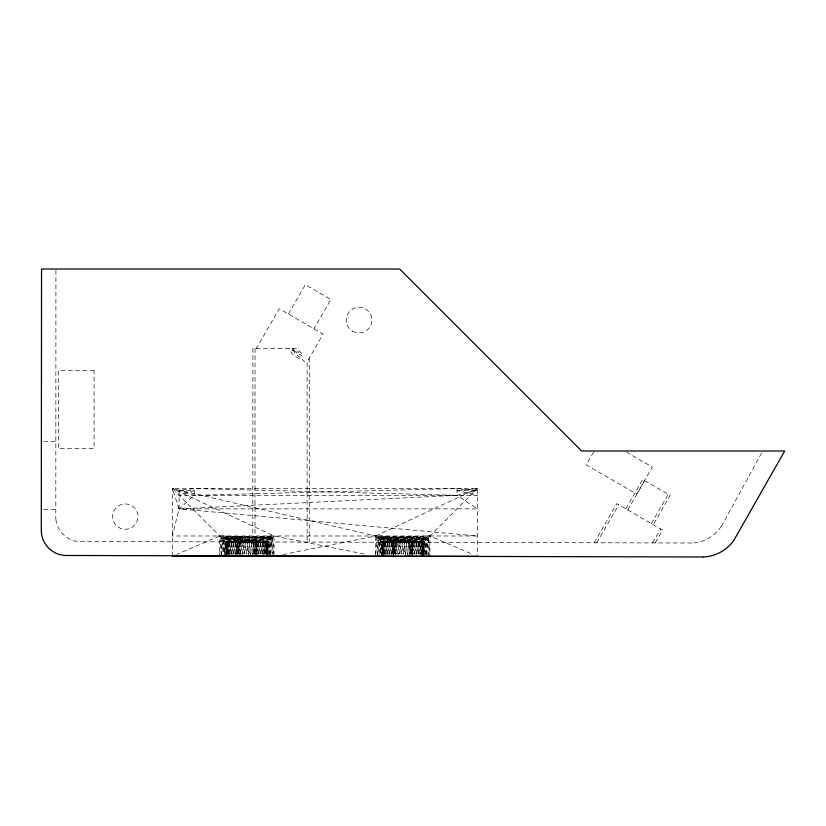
<?xml version="1.0" encoding="UTF-8"?>
<svg xmlns="http://www.w3.org/2000/svg" width="826" height="826" viewBox="0 0 826 826"><rect width="100%" height="100%" fill="white"/><g stroke="black" fill="none" stroke-linecap="round" stroke-linejoin="round"><path stroke-width="0.62" stroke-dasharray="4.13 3.1" d="M55.91 270.308L55.817 518.934M266.499 553.854L267.005 542.765L267.211 556.321L267.242 542.734L256.194 542.527L226.407 542.63L226.324 553.833L226.5 542.734L172.304 488.527L477.356 488.527L477.356 556.321M418.586 553.854L419.949 542.765L421.301 556.321L422.303 542.765L422.303 556.321L422.912 542.765L423.118 556.321L423.16 542.734L381.932 542.248L381.581 555.041M236.701 556.321L236.763 542.765L236.907 553.854L237.238 542.765L237.568 553.854M256.989 553.854L257.041 542.765M172.304 556.321L172.304 488.527L375.665 535.981L382.448 542.765L382.252 553.854L382.314 542.63L423.635 542.248L424.027 556.321L424.265 541.619L379.433 539.75L379.093 555.041M392.711 553.854L392.856 542.765L393.145 556.321M412.752 553.854L412.897 542.765L412.959 556.321M226.572 553.854L226.737 542.765L227.346 556.321M268.151 553.874L268.347 541.619L223.516 539.75L223.175 555.041M382.49 553.854L382.655 542.765L383.264 556.321M422.303 542.765L422.912 556.321L423.118 542.765L477.356 488.527L457.015 490.561L477.356 495.311L179.077 495.311L194.193 490.561L179.077 490.561L172.304 488.527L179.077 508.868L172.304 535.981L477.356 535.981L179.077 508.868L179.077 490.561L194.193 488.527L457.015 495.311L477.356 490.561L457.015 488.527L194.193 495.311L179.077 490.561M267.438 556.321L267.335 542.63L226.407 542.63L267.242 542.734L267.438 556.321L267.727 542.248L225.395 541.619L224.693 553.874M282.771 554.566L375.665 535.981L396.852 537.736L396.852 542.527L382.314 542.63L423.16 542.734L423.356 556.321L423.635 542.248L381.302 541.619L380.6 553.874M256.556 553.854L256.803 542.765L256.979 556.321M272.229 556.321L272.663 537.303L219.757 535.981L176.929 554.339M428.147 556.321L428.58 537.303L375.665 535.981L375.665 556.321M225.663 555.041L226.014 542.248L268.347 541.619L269.049 553.874M393.228 553.854L393.558 542.765L393.981 553.854L396.005 542.765L409.562 556.321M412.091 553.854L412.422 542.765L412.721 556.321M255.678 553.854L256.101 542.765L257.867 553.854M226.851 553.854L227.346 542.765L228.348 556.321M270.649 555.051L271.393 538.583L219.757 535.981L219.757 555.051L221.079 537.303L273.984 535.981L366.878 554.566M382.768 553.854L383.264 542.765L384.266 556.321M394.188 553.854L394.694 542.765L395.272 553.854M410.997 553.854L411.503 542.765L412.019 556.321L409.562 542.765L397.812 554.514M426.567 555.051L427.31 538.583L376.997 537.303L375.758 555.051M221.564 555.051L222.349 538.583L272.663 537.303L273.984 556.321L273.984 535.981L172.304 488.527M377.482 555.051L378.267 538.583L429.902 535.981L472.72 554.339M238.9 553.854L239.488 542.765L240.283 556.321M254.377 553.854L254.966 542.765L255.585 556.321M395.551 553.854L396.201 542.765L396.924 553.854M269.276 555.041L270.216 539.75L222.349 538.583L223.144 556.321M425.183 555.041L426.133 539.75L378.267 538.583L379.062 556.321M240.449 553.854L241.161 542.765L241.935 553.854M252.735 553.854L253.448 542.765L254.253 556.321M397.254 553.854L398.018 542.765L398.844 553.854M407.724 553.854L408.488 542.765L409.366 556.321M227.532 553.854L228.348 542.765L229.7 556.321M242.286 553.854L243.102 542.765L243.959 553.854M250.815 553.854L251.631 542.765L252.58 556.321M265.569 553.854L266.385 542.765L266.891 553.854M383.45 553.854L384.266 542.765L385.618 556.321M399.216 553.854L400.063 542.765L400.94 553.854M405.7 553.854L406.547 542.765L407.548 556.321M244.341 553.854L245.229 542.765L246.117 553.854M248.709 553.854L249.586 542.765L250.629 556.321M246.52 553.854L247.418 542.765L248.512 556.321M401.343 553.854L402.231 542.765L403.14 553.854M403.532 553.854L404.43 542.765L405.504 556.321M228.595 553.854L229.7 542.765L231.373 556.321M264.279 553.854L265.394 542.765L266.385 556.321M384.513 553.854L385.618 542.765L387.291 556.321M419.949 556.321L421.301 542.765L422.127 553.854M230.01 553.854L231.373 542.765L233.314 556.321M262.668 553.854L264.031 542.765L265.146 553.854M385.928 553.854L387.291 542.765L389.232 556.321M231.724 553.854L233.314 542.765L235.451 556.321M260.779 553.854L262.369 542.765L264.031 556.321M387.642 553.854L389.232 542.765L391.369 556.321M416.696 553.854L418.276 542.765L419.649 553.854M233.706 553.854L235.451 542.765L237.733 556.321M258.672 553.854L260.427 542.765L262.007 553.854M389.614 553.854L391.369 542.765L393.651 556.321M414.59 553.854L416.345 542.765L417.925 553.854M235.864 553.854L237.733 542.765L240.087 556.321M256.421 553.854L258.29 542.765L260.035 553.854M391.782 553.854L393.651 542.765L396.005 556.321M412.329 553.854L414.198 542.765L416.345 556.321M238.167 553.854L240.087 542.765L253.644 556.321M254.078 553.854L256.008 542.765L256.504 556.321M409.995 553.854L411.916 542.765L413.785 553.854M721.356 526.472L762.14 451.956M288.408 314.045L305.352 284.691L330.896 299.446L313.952 328.8M593.574 452.07L586.192 464.852L636.701 494.041L652.303 467.041L626.769 452.287M594.173 542.765L616.774 503.633L662.607 530.096L655.204 542.909M596.795 542.775L618.746 504.769M625.798 508.837L642.742 479.483L670.237 495.363L653.294 524.716M627.75 509.972L644.693 480.618M651.342 523.591L668.286 494.237M652.581 542.909L660.635 528.95M241.894 554.514L253.644 542.765L256.008 556.321M179.077 508.868L457.015 495.311L477.356 508.868L179.077 508.868L194.193 495.311L194.193 488.527M375.665 535.981L477.356 488.527M221.513 556.321L221.079 537.303L252.797 537.736L273.984 535.981L267.211 542.765L267.035 553.854L267.005 542.765M382.221 556.321L381.932 542.248L424.265 541.619L424.967 553.874M272.663 537.303L222.349 538.583L270.216 539.75L270.567 555.041M423.356 556.321L423.253 542.63L381.932 542.248L424.265 541.619L379.433 539.75L380.466 556.321M376.997 537.303L429.902 535.981L429.902 556.321L428.58 537.303L376.997 537.303L377.42 556.321M256.194 542.527L267.727 542.248L268.12 556.321M226.303 556.321L226.014 542.248L268.347 541.619L223.516 539.75L224.548 556.321M267.727 542.248L226.5 542.734L226.53 556.321L226.53 542.765L267.335 542.63L226.014 542.248L267.727 542.248L225.395 541.619L225.622 556.321M423.253 542.63L382.417 542.734L382.448 556.321L382.417 542.734L393.465 542.527M428.58 537.303L378.267 538.583L426.133 539.75L426.484 555.041M256.958 348.427L256.349 348.427L279.25 308.759L323.121 334.086L307.127 361.788L307.127 542.073M43.778 441.507L55.765 441.507M457.015 490.561L477.356 490.561M43.716 509.301L55.703 509.301M381.932 542.248L423.635 542.248L381.302 541.619L381.54 556.321M382.655 556.321L382.448 542.765L423.16 542.734M382.417 542.734L423.118 542.765L423.118 556.321M691.775 543.002L79.874 541.526A23.138 23.138 0 0 1 72.698 540.39L68.372 538.48L62.797 534.143A25.534 25.534 0 0 1 55.827 518.934M226.014 542.248L252.797 542.527L252.901 348.427L296.379 348.427L302.502 354.013M221.079 537.303L256.194 537.736L256.194 541.856M252.797 537.736L271.393 538.583L272.167 555.051M302.079 355.696L299.342 354.385M299.27 358.959L292.136 354.178L289.069 348.427M297.102 353.074L294.252 350.792M300.148 357.648L294.841 353.115L292.084 348.427M410.883 556.321L410.171 542.765L409.51 553.854L409.562 542.765M428.085 555.051L427.31 538.583L393.465 537.736L393.465 541.856M238.662 553.854L238.156 542.765L237.733 553.854L237.733 542.765M226.737 556.321L226.53 542.765L267.242 542.734L226.5 542.734L267.211 542.765L267.211 556.321M392.618 542.765L392.67 553.854M457.015 488.527L457.015 495.311M425.111 553.926L425.111 540.782L380.466 540.782L380.466 553.926M422.912 542.765L422.912 556.321M421.301 542.765L421.301 556.321M419.949 542.765L419.949 553.854M418.276 542.765L418.276 553.854M416.345 542.765L416.345 553.854M414.198 542.765L414.198 553.854M411.916 542.765L411.916 553.854M396.005 542.765L396.005 553.854M393.651 542.765L393.651 553.854M391.369 542.765L391.369 553.854M389.232 542.765L389.232 553.854M387.291 542.765L387.291 553.854M385.618 542.765L385.618 553.854M384.266 542.765L384.266 553.854M383.264 542.765L383.264 553.854M382.655 542.765L382.655 553.854M309.254 358.102L309.254 542.083M269.193 553.926L269.193 540.782L224.548 540.782L224.548 553.926M266.385 542.765L266.385 553.854M265.394 542.765L265.394 553.854M264.031 542.765L264.031 553.854M262.369 542.765L262.369 553.854M260.427 542.765L260.427 553.854M258.29 542.765L258.29 553.854M256.008 542.765L256.008 553.854M255.017 348.427L255.017 541.949M253.644 542.765L253.644 553.854M240.087 542.765L240.087 553.854M235.451 542.765L235.451 553.854M233.314 542.765L233.314 553.854M231.373 542.765L231.373 553.854M229.7 542.765L229.7 553.854M228.348 542.765L228.348 553.854M227.346 542.765L227.346 553.854M226.737 542.765L226.737 553.854M302.337 359.444A25.265 3.893 33.1 0 1 304.67 361.974M294.469 350.492A11.512 9.282 74 0 1 292.714 348.19M294.025 350.905A25.358 0.867 19.8 0 1 291.464 350.007M298.929 352.661A21.3 8.508 46.4 0 1 296.916 351.37M721.253 526.41A37.531 37.531 0 0 1 692.126 543.126M270.216 539.75L225.395 541.619L270.216 539.75M393.465 540.782L381.302 541.619L426.133 539.75L393.465 540.782M271.393 538.583L223.516 539.75L271.393 538.583M393.465 539.378L379.433 539.75L427.31 538.583L393.465 539.378M94.092 370.616L58.326 370.688L58.326 448.652L94.092 448.57L94.092 370.616M352.681 331.205A12.834 12.834 0 0 0 371.927 320.096A12.834 12.834 0 0 0 352.681 308.986A12.834 12.834 0 0 0 352.681 331.205M118.015 526.957A12.658 12.658 0 0 0 137.911 517.747A12.658 12.658 0 0 0 119.977 505.12A12.658 12.658 0 0 0 118.015 526.957"/><path stroke-width="1.24" d="M733.777 540.452L784.7 451.006L581.649 451.006L399.66 269.018L41.548 269.018L41.3 530.354A25.141 25.141 0 0 0 66.452 555.475L703.009 556.982M174.616 555.33L172.304 556.321L477.356 556.321M273.984 556.321L277.753 555.568M733.746 540.441A39.338 39.338 0 0 1 703.36 556.992"/></g></svg>
